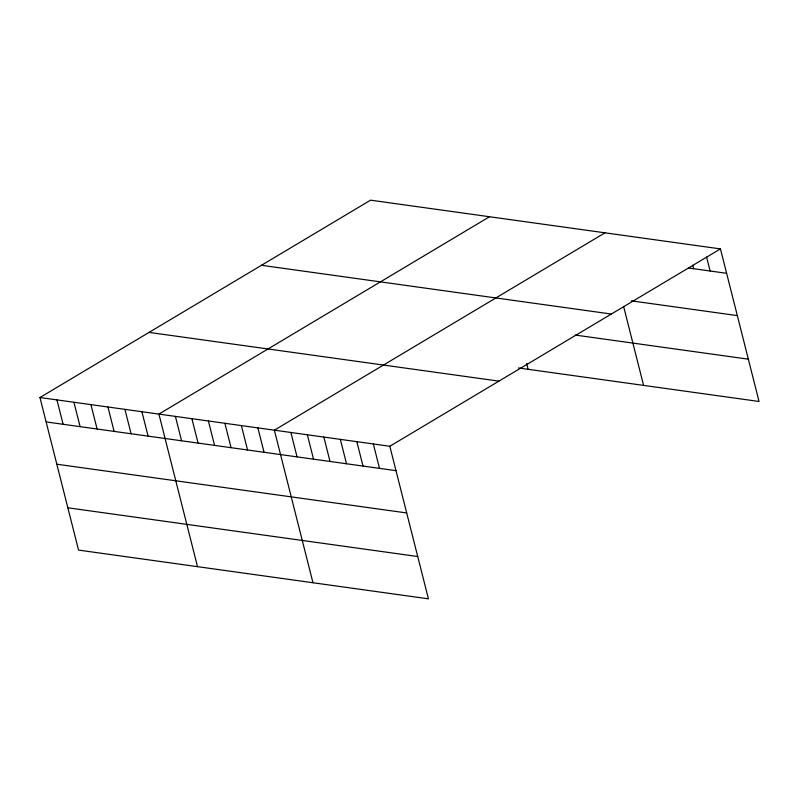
<?xml version="1.0" encoding="UTF-8"?>
<svg xmlns="http://www.w3.org/2000/svg" width="799" height="799" viewBox="0 0 799 799"><rect width="100%" height="100%" fill="white"/><g stroke="black" fill="none" stroke-linecap="round" stroke-linejoin="round"><path stroke-width="1.2" d="M39.95 397.522L389.822 446.261L428.434 598.831L78.552 550.092L39.95 397.522L370.566 200.169L720.448 248.908L759.05 401.478L518.421 367.959M489.527 216.739L158.911 414.092L197.513 566.661M604.983 232.819L274.367 430.182L312.978 582.751M389.822 446.261L720.448 248.908M688.918 268.055L726.621 273.308M631.29 300.833L737.317 315.605M261.463 265.288L611.335 314.037M575.16 335.051L748.343 359.18M149.053 332.394L498.926 381.133M46.122 421.922L396.004 470.661M56.829 464.219L406.701 512.958M67.855 507.794L417.727 556.533M706.596 257.068L710.121 271.011M692.743 265.228L693.632 268.714M623.6 306.397L643.595 385.398M526.641 363.435L528.129 369.308M373.333 443.964L379.505 468.364M356.833 441.667L363.016 466.067M340.344 439.37L346.516 463.77M323.845 437.073L330.027 461.472M307.355 434.776L313.528 459.175M290.866 432.479L297.038 456.878M257.877 427.884L264.05 452.274M241.378 425.577L247.55 449.977M224.889 423.28L231.061 447.68M208.389 420.983L214.561 445.383M191.9 418.686L198.072 443.085M175.4 416.389L181.573 440.788M141.912 411.725L148.085 436.124M124.924 409.358L131.096 433.757M107.925 406.991L114.097 431.39M90.936 404.624L97.108 429.023M73.937 402.257L80.11 426.656M56.949 399.89L63.121 424.289"/></g></svg>
